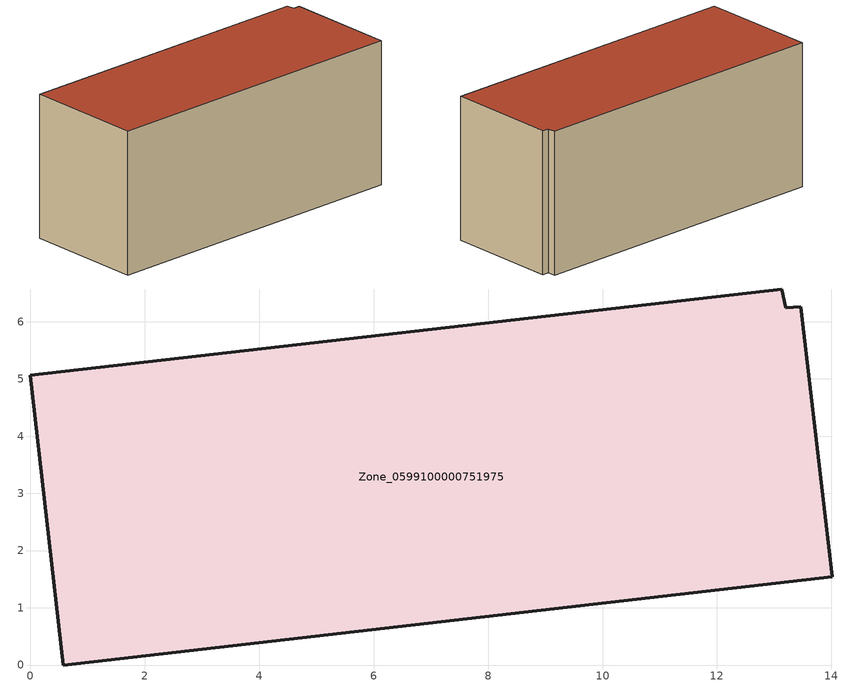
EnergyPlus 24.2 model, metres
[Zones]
Zone_0599100000751975
 floor ground (C_G): 13.2,6.24 13.47,6.26 14.01,1.54 0.58,0 0,5.07 13.13,6.57 z0
 wall outside (C_F): 0.58,0 14.01,1.54 13.47,6.26 13.2,6.24 13.13,6.57 0,5.07 0.58,0 z0:6.11
 roof outside (C_R): 13.47,6.26 13.2,6.24 13.13,6.57 0,5.07 0.58,0 14.01,1.54 z6.11
[BUILDING]
Pand.0599100000751975: North Axis=0; Terrain=City; Loads Convergence Tolerance Value=0.04; Temperature Convergence Tolerance Value=0.4; Solar Distribution=FullExterior; Maximum Number of Warmup Days=25; Minimum Number of Warmup Days=1
[Site:Location]
Rotterdam.The.Hague.AP_ZH_NLD Design_Conditions: Latitude=51.96; Longitude=4.45; Time Zone=1; Elevation=-4.5
[SITE:GROUNDTEMPERATURE:BUILDINGSURFACE]
18, 18, 18, 18, 18, 18, 18, 18, 18, 18, 18, 18
[MATERIAL] Thermal Absorptance=0.9; Solar Absorptance=0.7; Visible Absorptance=0.7
Name | Roughness | Thickness | Conductivity | Density | Specific Heat
G.TI.2006-2014 | MediumSmooth | 0.15 | 0.06 | 540 | 1210
F.TI.2006-2014 | Rough | 0.3 | 0.12 | 1920 | 840
R.TI.2006-2014 | MediumRough | 0.2 | 0.08 | 1500 | 1000
[CONSTRUCTION]
C_G: G.TI.2006-2014
C_F: F.TI.2006-2014
C_R: R.TI.2006-2014
[ZONE]
Zone_0599100000751975: Type=1; Multiplier=1; Ceiling Height=Autocalculate; Volume=Autocalculate; Floor Area=autocalculate; Part of Total Floor Area=Yes
[ZONEINFILTRATION:DESIGNFLOWRATE]
Infil_Zone_0599100000751975: Zone or ZoneList or Space or SpaceList=Zone_0599100000751975; Schedule=AlwaysOn; Design Flow Rate Calculation Method=Flow/Area; Flow Rate per Floor Area=0.0015; Constant Term Coefficient=1; Temperature Term Coefficient=0; Velocity Term Coefficient=0; Velocity Squared Term Coefficient=0
[HVACTEMPLATE:ZONE:IDEALLOADSAIRSYSTEM]
Zone_0599100000751975: Maximum Heating Supply Air Temperature=50; Minimum Cooling Supply Air Temperature=13; Maximum Heating Supply Air Humidity Ratio=0.0156; Minimum Cooling Supply Air Humidity Ratio=0.0077; Heating Limit=NoLimit; Cooling Limit=NoLimit; Dehumidification Control Type=ConstantSensibleHeatRatio; Cooling Sensible Heat Ratio=0.7; Dehumidification Setpoint=60; Humidification Control Type=None; Humidification Setpoint=30; Outdoor Air Method=None; Outdoor Air Flow Rate per Person=0.00944; Outdoor Air Flow Rate per Zone Floor Area=0; Outdoor Air Flow Rate per Zone=0; Demand Controlled Ventilation Type=None; Outdoor Air Economizer Type=NoEconomizer; Heat Recovery Type=None; Sensible Heat Recovery Effectiveness=0.7; Latent Heat Recovery Effectiveness=0.65
[ZONECONTROL:THERMOSTAT]
ThermostatControl_Zone_0599100000751975: Zone or ZoneList=Zone_0599100000751975; Control Type Schedule=DualSetpointControlType; Control 1=Thermostat_Zone_0599100000751975; Temperature Difference Between Cutout And Setpoint=0
[THERMOSTATSETPOINT:DUALSETPOINT]
Thermostat_Zone_0599100000751975: Heating Setpoint Temperature Schedule=HeatingSetpoint_Zone_0599100000751975; Cooling Setpoint Temperature Schedule=CoolingSetpoint_Zone_0599100000751975
[SCHEDULE:COMPACT]
HeatingSetpoint_Zone_0599100000751975: Through: 12/31, For: AllDays, Until: 24:00, 21
CoolingSetpoint_Zone_0599100000751975: Through: 12/31, For: AllDays, Until: 24:00, 24
DualSetpointControlType: Through: 12/31, For: AllDays, Until: 24:00, 4
AlwaysOn: Through: 12/31, For: AllDays, Until: 24:00, 1
